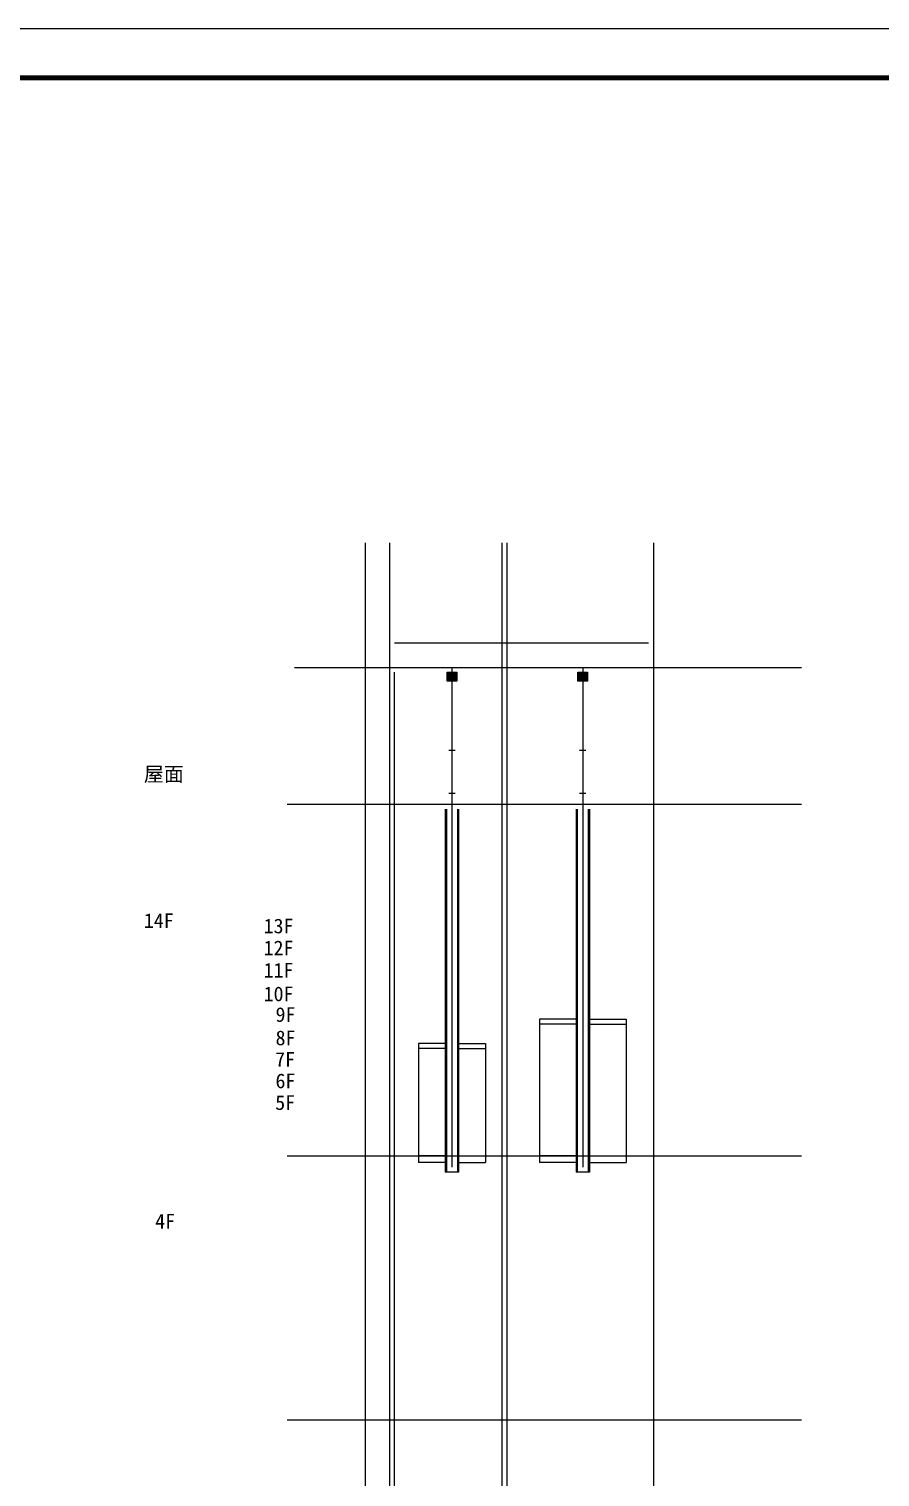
# Model space of a CAD drawing. Extents: x -737978 to 768813, y -372247 to 1140308.
# Drawn here: x 98187 to 115602, y -238855 to -209210 of the extents above; entities that cross this region are included whole.
import ezdxf

# ---------------------------------------------------------------- set-up
doc = ezdxf.new("R2010")
doc.units = 0
doc.header["$LTSCALE"] = 10
doc.header["$MEASUREMENT"] = 0
doc.linetypes.add('DOTE', pattern=[2.42, 2, -0.2, 0.02, -0.2])
doc.layers.get('0').update_dxf_attribs({"linetype": 'CONTINUOUS'})
for name, color, linetype in [('1', 10, 'CONTINUOUS'), ('DIM_LEAD', 3, 'CONTINUOUS'), ('DOTE', 1, 'DOTE'), ('PUB_TITLE', 4, 'CONTINUOUS'), ('STAIR', 2, 'CONTINUOUS')]:
    doc.layers.add(name, color=color, linetype=linetype)
doc.styles.add('_TCH_DYN', font='')
doc.styles.get('_TCH_DYN').set_extended_font_data('SimSun')

msp = doc.modelspace()

# ---------------------------------------------------------------- hatches: boundary and pattern name
for points in [[(106941.3, -222380.7), (106941.3, -222560.7), (106741.3, -222560.7), (106741.2, -222380.7)], [(109618.4, -222380.7), (109618.4, -222560.7), (109418.4, -222560.7), (109418.3, -222380.7)]]:
    msp.add_hatch(color=256).paths.add_polyline_path(points)

# ---------------------------------------------------------------- linework, layer by layer
at = {"color": 8}
for points in [[(110866.3, -221780.7), (105666.3, -221780.7)], [(105666.3, -248480.7), (105666.3, -222380.7)]]:
    msp.add_lwpolyline(points, dxfattribs=at)
for points in [[(106941.3, -222380.7), (106941.3, -222560.7), (106741.3, -222560.7), (106741.2, -222380.7)], [(109618.4, -222380.7), (109618.4, -222560.7), (109418.4, -222560.7), (109418.3, -222380.7)]]:
    msp.add_lwpolyline(points, close=True)
at = {"layer": '1', "color": 3, "linetype": 'Continuous'}
for p, q in [((106705.9, -225180.7), (106705.9, -232611.6)), ((106728.5, -225180.7), (106728.5, -232611.6)), ((106954.1, -225180.7), (106954.1, -232611.6)), ((106976.7, -225180.7), (106976.7, -232611.6)), ((109383, -225180.7), (109383, -232611.6)), ((109405.6, -225180.7), (109405.6, -232611.6)), ((109631.2, -225180.7), (109631.2, -232611.6)), ((109653.8, -225180.7), (109653.8, -232611.6)), ((108632.4, -229478.9), (108632.4, -232416)), ((109383, -229478.9), (108632.4, -229478.9)), ((109383, -229583.4), (108632.4, -229583.4)), ((109653.8, -229478.9), (110404.3, -229478.9)), ((109653.8, -229583.4), (110404.3, -229583.4)), ((110404.3, -229478.9), (110404.3, -232416)), ((106155.4, -229978.9), (106155.4, -232416.1)), ((106705.9, -229978.9), (106155.4, -229978.9)), ((106976.7, -229978.9), (107527.2, -229978.9)), ((107527.2, -229978.9), (107527.2, -232416.1)), ((106705.9, -230083.4), (106155.4, -230083.4)), ((106976.7, -230083.4), (107527.2, -230083.4)), ((106705.9, -232280.7), (106155.4, -232280.7)), ((106705.9, -232416.1), (106155.4, -232416.1)), ((106976.7, -232280.7), (107527.2, -232280.7)), ((106976.7, -232416.1), (107527.2, -232416.1)), ((109383, -232280.7), (108632.4, -232280.7)), ((109383, -232416), (108632.4, -232416)), ((109653.8, -232280.7), (110404.3, -232280.7)), ((109653.8, -232416), (110404.3, -232416)), ((106976.7, -232611.6), (106705.9, -232611.6)), ((109653.8, -232611.6), (109383, -232611.6))]:
    msp.add_line(p, q, dxfattribs=at)
at = {"layer": '1', "color": 3, "linetype": 'Continuous', "const_width": 20}
for points in [[(106841.3, -223727), (106841.3, -224236.8)], [(109518.4, -223726.9), (109518.4, -224236.8)], [(106841.3, -224633.4), (106841.3, -225029.9)], [(109518.4, -224633.3), (109518.4, -225029.9)]]:
    msp.add_lwpolyline(points, dxfattribs=at)
at = {"layer": 'DOTE', "linetype": 'ByBlock'}
for points in [[(105066.3, -219731.9), (105066.3, -255252)], [(105566.3, -219731.9), (105566.3, -255252)], [(107866.3, -219731.9), (107866.3, -255252)], [(107966.3, -219731.9), (107966.3, -255252)], [(110966.3, -219731.9), (110966.3, -255252)], [(103623.8, -222280.7), (113993, -222280.7)], [(103473.5, -225080.7), (113993, -225080.7)], [(103473.5, -232280.7), (113993, -232280.7)], [(103473.5, -237680.7), (113993, -237680.7)]]:
    msp.add_lwpolyline(points, dxfattribs=at)
at = {"layer": 'PUB_TITLE'}
msp.add_lwpolyline([(53474.9, -268609.7), (137574.9, -268609.7), (137574.9, -209209.7), (53474.9, -209209.7)], close=True, dxfattribs=at)
at = {"layer": 'PUB_TITLE', "const_width": 100}
msp.add_lwpolyline([(55974.9, -267609.7), (136574.9, -267609.7), (136574.9, -210209.7), (55974.9, -210209.7)], close=True, dxfattribs=at)
at = {"layer": 'STAIR'}
for p, q in [((106841.3, -222278.4), (106841.3, -224391.9)), ((109518.4, -222278.4), (109518.4, -224391.8)), ((106906.7, -223981.9), (106775.9, -223981.9)), ((106841.3, -223995.3), (106841.3, -232509.3)), ((109583.8, -223981.9), (109453, -223981.9)), ((109518.4, -223995.3), (109518.4, -232509.3)), ((106906.7, -224863), (106775.9, -224863)), ((109583.8, -224862.9), (109453, -224862.9))]:
    msp.add_line(p, q, dxfattribs=at)

# ---------------------------------------------------------------- texts
at = {"layer": 'DIM_LEAD', "color": 0, "linetype": 'Continuous', "style": '_TCH_DYN'}
for s, p in [('屋面', (100538, -224614.9)), ('14F', (100538, -227614.9)), ('13F', (102988, -227723.4)), ('12F', (102988, -228172.5)), ('11F', (102988, -228629.6)), ('10F', (102988, -229113.7)), ('9F', (103232.7, -229537.2)), ('8F', (103232.7, -230014.6)), ('7F', (103224.3, -230456.7)), ('6F', (103231, -230895)), ('5F', (103226, -231338.6)), ('4F', (100769.5, -233767.2))]:
    msp.add_text(s, height=300, dxfattribs=at).set_placement(p)

doc.saveas('drawing.dxf')
